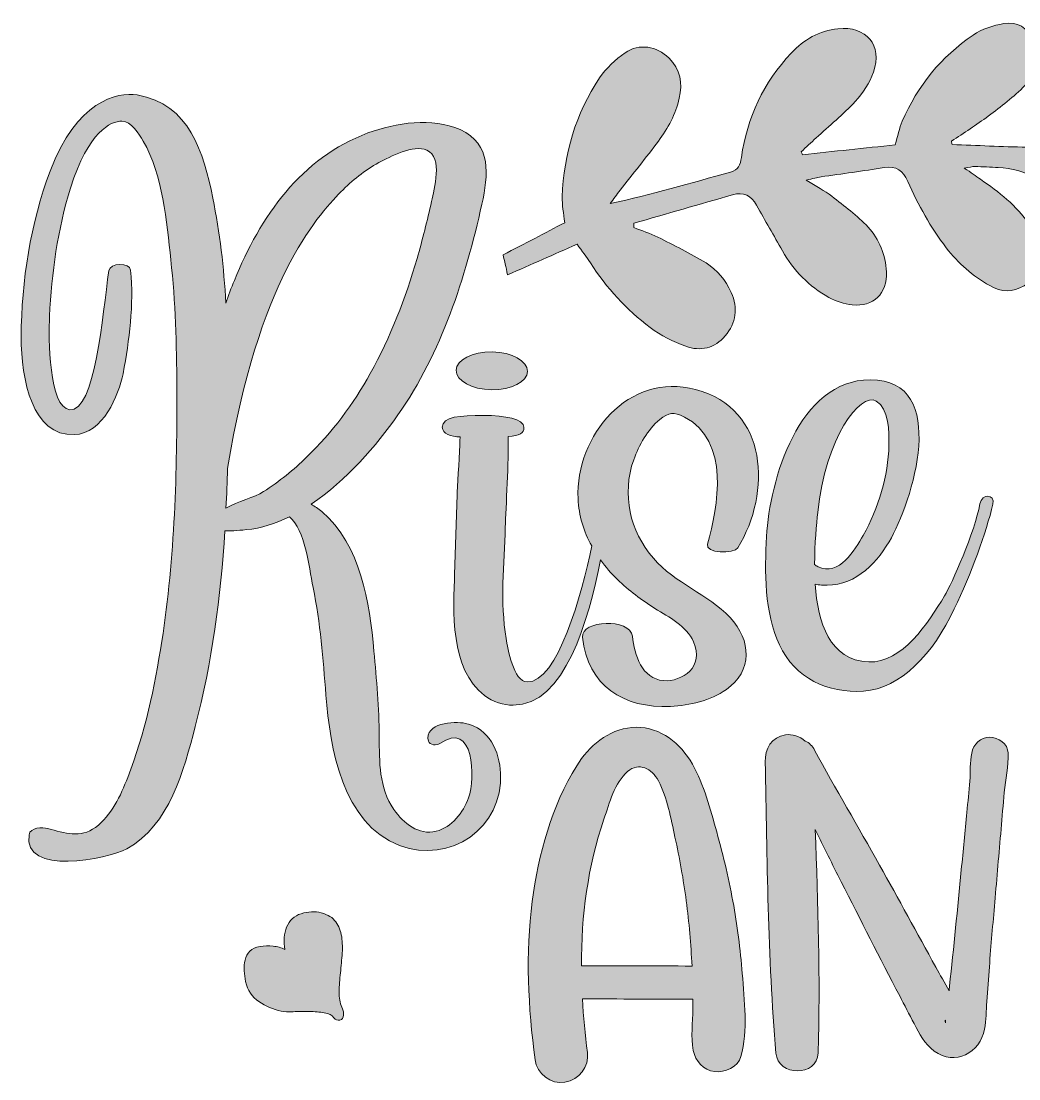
# Model space of a CAD drawing. Header units: inches. Extents: x 91 to 992, y -1024 to -56.
# Drawn here: x 91 to 658, y -658 to -56 of the extents above; entities that cross this region are included whole.
import ezdxf

# ---------------------------------------------------------------- set-up
doc = ezdxf.new("R2010")
doc.units = ezdxf.units.IN
doc.header["$MEASUREMENT"] = 0
doc.layers.add('Layer 1', color=7, linetype='Continuous')

# ---------------------------------------------------------------- blocks, each defined once
blk = doc.blocks.new('block 2')
at = {"layer": 'Layer 1', "true_color": 0xffffff}
h = blk.add_hatch(color=7, dxfattribs=at)
h.dxf.hatch_style = 2
edge = h.paths.add_edge_path()
edge.add_spline(control_points=[(367.23, -200.57), (380.68, -194.65), (393.4, -189.04), (406.7, -183.19), (409.59, -187.19), (412.1, -190.37), (414.29, -193.75), (423.49, -207.98), (434.74, -220.42), (448.26, -230.53), (454.32, -235.06), (461.37, -238.71), (468.51, -241.24), (476.81, -244.18), (485.03, -242.44), (491.01, -235.29), (497.2, -227.89), (498.31, -219.57), (494.36, -210.6), (491.27, -203.57), (486.5, -197.75), (480.13, -193.84), (471.26, -188.41), (461.89, -183.75), (452.57, -179.08), (448.23, -176.91), (443.52, -175.49), (438.98, -173.72), (438.97, -172.89), (438.95, -172.06), (438.94, -171.23), (457.68, -165.83), (476.42, -160.46), (495.16, -155.03), (501.44, -153.21), (505.76, -155.46), (508.86, -161.04), (513.65, -169.7), (518.68, -178.23), (523.51, -186.87), (529.85, -198.21), (538.69, -207.14), (549.99, -213.39), (553.97, -215.6), (558.65, -217.2), (563.16, -217.67), (575.35, -218.93), (583.25, -211.2), (582.66, -198.9), (582.2, -189.26), (578.71, -180.31), (572.24, -173.38), (566.13, -166.82), (558.71, -161.43), (551.59, -155.9), (547.52, -152.74), (542.88, -150.32), (537.12, -146.69), (540.96, -145.84), (543.2, -145.2), (545.48, -144.86), (557.44, -143.08), (569.44, -141.52), (581.37, -139.58), (588.24, -138.47), (592.21, -141.27), (594.87, -147.42), (600.68, -160.85), (607.84, -173.54), (616.72, -185.2), (623.48, -194.06), (631.69, -201.25), (641.44, -206.73), (648.03, -210.44), (654.51, -210.63), (661, -206.79), (667.91, -202.71), (670.45, -196.27), (670.08, -188.6), (669.79, -182.42), (667.6, -176.86), (664.01, -171.75), (656.59, -161.19), (646.61, -153.48), (636.19, -146.22), (633.49, -144.34), (630.78, -142.48), (626.98, -139.86), (629.76, -139.43), (631.43, -138.94), (633.09, -138.96), (637.48, -139.04), (641.88, -139.37), (646.27, -139.54), (654.08, -139.84), (661.13, -141.82), (668.09, -145.89), (684.73, -155.63), (702.99, -160.87), (722.3, -161.51), (729.35, -161.74), (736.55, -160.74), (743.53, -159.5), (751.83, -158.02), (758.85, -153.89), (760.74, -144.98), (762.71, -135.65), (759.37, -127.52), (752.38, -121.2), (746.67, -116.05), (739.46, -114.01), (731.97, -113.07), (716.15, -111.09), (700.74, -113.51), (685.46, -117.52), (679.28, -119.14), (673.45, -121.27), (668.47, -125.52), (666.92, -126.85), (664.57, -128.05), (662.62, -128), (648.42, -127.67), (634.23, -127.01), (620.04, -126.46), (619.9, -125.82), (619.75, -125.19), (619.61, -124.56), (626.64, -119.82), (633.87, -115.36), (640.63, -110.27), (647.84, -104.84), (655.17, -99.35), (661.43, -92.9), (668.39, -85.72), (670.86, -76.86), (666.08, -67.09), (662.66, -60.08), (657.29, -56.28), (649.52, -57.66), (643.45, -58.74), (637.02, -60.77), (631.98, -64.19), (613.82, -76.5), (600.42, -93.07), (591.66, -113.23), (589.93, -117.21), (589.13, -121.59), (587.65, -126.65), (570.28, -128.49), (552.64, -130.36), (535, -132.23), (534.73, -131.68), (534.46, -131.13), (534.19, -130.58), (537.03, -127.95), (539.86, -125.33), (542.7, -122.71), (550.18, -115.83), (558.12, -109.37), (564.97, -101.91), (569.32, -97.17), (573.15, -91.32), (575.29, -85.29), (580.7, -69.98), (571.21, -58.83), (555.06, -60.63), (544.47, -61.8), (535.75, -66.77), (528.56, -74.43), (512.83, -91.19), (503.4, -111.07), (500.18, -133.78), (499.57, -138.06), (498.54, -140.85), (493.98, -142.12), (471.52, -148.38), (449.12, -154.86), (425.63, -160.05), (427.48, -157.51), (429.27, -154.92), (431.2, -152.45), (438.47, -143.13), (445.99, -134), (453.01, -124.49), (458.42, -117.16), (462.85, -109.18), (464.85, -100.14), (466.73, -91.59), (465.63, -83.7), (459.02, -77.27), (452.07, -70.5), (441.99, -68.75), (434.07, -74.28), (428.56, -78.13), (423.25, -83.02), (419.55, -88.57), (405.93, -108.95), (399.2, -131.76), (398.28, -156.21), (398.11, -160.81), (399.13, -165.46), (399.69, -170.93), (388.57, -176.73), (376.94, -182.8), (364.67, -189.2), (365.45, -192.68), (366.2, -196.02), (367.23, -200.57)], knot_values=[0, 0, 0, 0, 1, 1, 1, 2, 2, 2, 3, 3, 3, 4, 4, 4, 5, 5, 5, 6, 6, 6, 7, 7, 7, 8, 8, 8, 9, 9, 9, 10, 10, 10, 11, 11, 11, 12, 12, 12, 13, 13, 13, 14, 14, 14, 15, 15, 15, 16, 16, 16, 17, 17, 17, 18, 18, 18, 19, 19, 19, 20, 20, 20, 21, 21, 21, 22, 22, 22, 23, 23, 23, 24, 24, 24, 25, 25, 25, 26, 26, 26, 27, 27, 27, 28, 28, 28, 29, 29, 29, 30, 30, 30, 31, 31, 31, 32, 32, 32, 33, 33, 33, 34, 34, 34, 35, 35, 35, 36, 36, 36, 37, 37, 37, 38, 38, 38, 39, 39, 39, 40, 40, 40, 41, 41, 41, 42, 42, 42, 43, 43, 43, 44, 44, 44, 45, 45, 45, 46, 46, 46, 47, 47, 47, 48, 48, 48, 49, 49, 49, 50, 50, 50, 51, 51, 51, 52, 52, 52, 53, 53, 53, 54, 54, 54, 55, 55, 55, 56, 56, 56, 57, 57, 57, 58, 58, 58, 59, 59, 59, 60, 60, 60, 61, 61, 61, 62, 62, 62, 63, 63, 63, 64, 64, 64, 65, 65, 65, 66, 66, 66, 67, 67, 67, 68, 68, 68, 69, 69, 69, 69], degree=3, periodic=1)
h = blk.add_hatch(color=7, dxfattribs=at)
h.dxf.hatch_style = 2
edge = h.paths.add_edge_path()
edge.add_spline(control_points=[(363.19, -484.09), (362.6, -471.54), (356.63, -458.55), (343.34, -455.72), (336.47, -454.22), (319.74, -455.57), (322.13, -465.87), (322.73, -468.26), (327.06, -468.26), (328.7, -467.21), (348.26, -453.48), (349.01, -486.92), (344.98, -498.12), (341.84, -506.33), (335.57, -514.85), (326.61, -517.09), (316.61, -519.47), (308.1, -512.61), (302.57, -504.69), (293.91, -492), (294.36, -477.82), (294.21, -463.18), (294.06, -447.05), (292.72, -430.78), (291.22, -414.65), (288.53, -387.03), (284.06, -354.48), (261.51, -335.21), (259.57, -333.57), (257.63, -332.23), (255.54, -331.04), (275.55, -317.6), (292.57, -297.59), (304.81, -280.27), (329.75, -244.58), (343.19, -202.47), (352.59, -160.36), (356.18, -143.94), (358.42, -126.17), (340.2, -117.96), (324.22, -110.79), (303.77, -114.08), (287.79, -119.9), (249.86, -133.93), (226.42, -167.53), (211.79, -203.81), (209.99, -208), (208.5, -212.33), (207.01, -216.66), (205.81, -196.5), (203.57, -176.64), (199.54, -156.93), (194.32, -131.25), (186.25, -103.17), (156.54, -98.25), (145.04, -96.31), (121.9, -101.98), (106.96, -141.55), (95.92, -171.11), (90.69, -204.26), (90.54, -235.77), (90.54, -260.26), (96.96, -292.51), (120.7, -291.47), (137.28, -290.87), (145.94, -269.07), (148.48, -256.82), (152.21, -237.41), (154.6, -217.7), (152.81, -197.99), (152.36, -193.36), (141.01, -193.81), (140.41, -198.14), (136.83, -223.38), (132.65, -278.62), (118.16, -277.28), (106.22, -276.09), (106.07, -236.07), (106.67, -224.12), (107.86, -199.63), (111.29, -174.7), (118.61, -151.25), (128.92, -118.85), (141.31, -113.18), (147.88, -113.18), (153.1, -113.18), (157.58, -120.5), (159.97, -124.53), (171.17, -143.79), (173.26, -170.37), (175.65, -192.02), (178.34, -216.06), (178.94, -240.1), (179.09, -264.29), (179.23, -312.52), (178.04, -361.2), (170.57, -408.98), (166.39, -435.11), (160.87, -461.69), (151.16, -486.47), (147.13, -496.78), (141.9, -508.13), (132.8, -514.85), (124.14, -521.27), (115.33, -517.98), (105.77, -515.59), (102.64, -514.7), (95.76, -514.7), (95.02, -519.03), (90.99, -542.62), (139.96, -532.91), (150.57, -527.09), (175.05, -513.5), (182.97, -482.59), (189.54, -457.51), (199.09, -420.92), (204.02, -383.6), (206.41, -346.12), (209.25, -346.27), (213.28, -346.12), (218.65, -345.52), (227.02, -344.77), (235.23, -342.08), (243.14, -338.2), (252.25, -346.12), (254.04, -365.68), (256.58, -378.37), (260.76, -398.53), (262.25, -418.98), (263.9, -439.59), (266.14, -469.6), (273.46, -512.9), (305.71, -525.15), (334.67, -536.05), (364.69, -515.14), (363.19, -484.09)], knot_values=[0, 0, 0, 0, 1, 1, 1, 2, 2, 2, 3, 3, 3, 4, 4, 4, 5, 5, 5, 6, 6, 6, 7, 7, 7, 8, 8, 8, 9, 9, 9, 10, 10, 10, 11, 11, 11, 12, 12, 12, 13, 13, 13, 14, 14, 14, 15, 15, 15, 16, 16, 16, 17, 17, 17, 18, 18, 18, 19, 19, 19, 20, 20, 20, 21, 21, 21, 22, 22, 22, 23, 23, 23, 24, 24, 24, 25, 25, 25, 26, 26, 26, 27, 27, 27, 28, 28, 28, 29, 29, 29, 30, 30, 30, 31, 31, 31, 32, 32, 32, 33, 33, 33, 34, 34, 34, 35, 35, 35, 36, 36, 36, 37, 37, 37, 38, 38, 38, 39, 39, 39, 40, 40, 40, 41, 41, 41, 42, 42, 42, 43, 43, 43, 44, 44, 44, 45, 45, 45, 45], degree=3, periodic=1)
edge = h.paths.add_edge_path()
edge.add_spline(control_points=[(228.36, -323.87), (223.28, -327.15), (213.73, -329.54), (207.01, -333.27), (207.46, -325.81), (207.76, -318.19), (207.9, -310.73), (225.23, -204.86), (258.22, -167.83), (272.41, -153.35), (278.83, -146.93), (286, -141.1), (293.91, -136.77), (300.33, -133.34), (313.77, -126.32), (321.24, -129.6), (330.64, -133.93), (325.42, -151.7), (323.92, -158.87), (321.53, -169.77), (318.85, -180.52), (315.71, -191.27), (309.14, -213.82), (300.63, -236.07), (289.13, -256.67), (279.43, -274.14), (267.48, -290.27), (253, -304.16), (245.53, -311.47), (237.32, -318.19), (228.36, -323.87)], knot_values=[0, 0, 0, 0, 1, 1, 1, 2, 2, 2, 3, 3, 3, 4, 4, 4, 5, 5, 5, 6, 6, 6, 7, 7, 7, 8, 8, 8, 9, 9, 9, 10, 10, 10, 10], degree=3, periodic=1)
h = blk.add_hatch(color=7, dxfattribs=at)
h.dxf.hatch_style = 2
edge = h.paths.add_edge_path()
edge.add_spline(control_points=[(337.99, -254.88), (337.84, -260.85), (346.8, -265.78), (358.14, -265.93), (369.34, -266.08), (378.45, -261.45), (378.6, -255.48), (378.6, -249.66), (369.64, -244.58), (358.44, -244.43), (347.24, -244.28), (337.99, -248.91), (337.99, -254.88)], knot_values=[0, 0, 0, 0, 1, 1, 1, 2, 2, 2, 3, 3, 3, 4, 4, 4, 4], degree=3, periodic=1)
h = blk.add_hatch(color=7, dxfattribs=at)
h.dxf.hatch_style = 2
edge = h.paths.add_edge_path()
edge.add_spline(control_points=[(450.13, -361.79), (436.69, -346.27), (432.06, -325.36), (438.93, -305.8), (441.92, -297.44), (446.85, -288.63), (453.72, -282.95), (458.94, -278.77), (461.63, -278.33), (467.75, -281.46), (494.03, -295.05), (486.86, -332.23), (480.89, -353.73), (479.4, -359.11), (496.12, -359.41), (498.21, -355.82), (517.18, -324.61), (515.83, -276.83), (474.17, -265.78), (436.09, -255.63), (405.78, -291.91), (407.28, -327.9), (407.68, -337.58), (410.54, -346.6), (415.05, -354.81), (409.45, -381.92), (395.75, -432.51), (378.3, -432.12), (370.54, -431.97), (367.25, -413.01), (366.36, -407.49), (362.92, -386.73), (365.16, -365.08), (365.91, -344.18), (366.21, -333.57), (368, -304.76), (367.55, -294), (367.55, -293.56), (367.55, -292.96), (367.55, -292.51), (373.97, -292.06), (376.66, -290.72), (376.51, -287.28), (376.36, -282.65), (366.21, -280.56), (353.37, -280.56), (340.52, -280.56), (330.07, -281.16), (330.07, -287.28), (330.07, -291.17), (335, -292.66), (340.23, -292.81), (340.23, -293.26), (340.08, -293.85), (340.08, -294.3), (340.08, -301.92), (338.88, -316.55), (338.58, -324.17), (338.13, -339.4), (337.54, -354.63), (337.09, -369.71), (336.34, -391.81), (334.25, -424.66), (354.11, -439.89), (359.04, -443.47), (364.71, -445.41), (370.39, -445.41), (399.86, -445.41), (413.18, -397.07), (420.04, -362.68), (422.91, -366.66), (426.15, -370.41), (429.67, -373.89), (436.09, -380.16), (443.41, -385.54), (451.03, -390.31), (459.09, -395.39), (468.95, -400.17), (472.98, -409.28), (479.4, -423.61), (466.41, -432.12), (455.95, -431.38), (443.41, -430.33), (439.38, -416.74), (438.19, -406.14), (437.14, -395.69), (408.77, -396.88), (409.81, -406.74), (412.8, -434.36), (433.11, -447.35), (459.84, -446.01), (470.74, -445.41), (482.53, -442.87), (491.64, -436.45), (506.58, -426), (505.98, -408.38), (493.73, -395.54), (481.04, -382.1), (462.53, -376.13), (450.13, -361.79)], knot_values=[0, 0, 0, 0, 1, 1, 1, 2, 2, 2, 3, 3, 3, 4, 4, 4, 5, 5, 5, 6, 6, 6, 7, 7, 7, 8, 8, 8, 9, 9, 9, 10, 10, 10, 11, 11, 11, 12, 12, 12, 13, 13, 13, 14, 14, 14, 15, 15, 15, 16, 16, 16, 17, 17, 17, 18, 18, 18, 19, 19, 19, 20, 20, 20, 21, 21, 21, 22, 22, 22, 23, 23, 23, 24, 24, 24, 25, 25, 25, 26, 26, 26, 27, 27, 27, 28, 28, 28, 29, 29, 29, 30, 30, 30, 31, 31, 31, 32, 32, 32, 33, 33, 33, 33], degree=3, periodic=1)
h = blk.add_hatch(color=7, dxfattribs=at)
h.dxf.hatch_style = 2
edge = h.paths.add_edge_path()
edge.add_spline(control_points=[(584.23, -352.39), (597.37, -330.29), (619.47, -260.11), (573.48, -260.26), (532.71, -260.41), (516.29, -317.3), (514.5, -349.4), (513.3, -369.26), (513.3, -392.7), (521.82, -411.07), (530.62, -429.88), (549.44, -438.84), (569.6, -437.35), (590.95, -435.86), (609.17, -416.15), (621.26, -390.61), (630.82, -370.75), (639.48, -347.01), (643.21, -331.04), (644.55, -325.21), (636.94, -324.76), (635.89, -330.89), (633.06, -346.56), (619.77, -376.43), (615.73, -383.15), (606.33, -398.53), (591.84, -421.52), (572.58, -420.77), (550.48, -419.88), (543.61, -398.38), (542.12, -376.58), (543.32, -376.73), (544.51, -377.02), (545.71, -377.02), (563.17, -378.52), (575.87, -366.42), (584.23, -352.39)], knot_values=[0, 0, 0, 0, 1, 1, 1, 2, 2, 2, 3, 3, 3, 4, 4, 4, 5, 5, 5, 6, 6, 6, 7, 7, 7, 8, 8, 8, 9, 9, 9, 10, 10, 10, 11, 11, 11, 12, 12, 12, 12], degree=3, periodic=1)
edge = h.paths.add_edge_path()
edge.add_spline(control_points=[(541.82, -365.38), (541.82, -353.28), (543.02, -342.23), (543.61, -335.81), (547.8, -293.26), (567.95, -267.13), (576.91, -272.35), (584.08, -276.38), (584.23, -290.42), (584.08, -297.29), (583.78, -315.21), (578.26, -333.13), (569.45, -348.8), (564.82, -356.87), (555.71, -372.55), (543.76, -366.57), (543.02, -366.27), (542.42, -365.83), (541.82, -365.38)], knot_values=[0, 0, 0, 0, 1, 1, 1, 2, 2, 2, 3, 3, 3, 4, 4, 4, 5, 5, 5, 6, 6, 6, 6], degree=3, periodic=1)
h = blk.add_hatch(color=7, dxfattribs=at)
h.dxf.hatch_style = 2
edge = h.paths.add_edge_path()
edge.add_spline(control_points=[(495.33, -556.77), (492.73, -542.65), (489.36, -528.7), (485.43, -514.89), (481.74, -501.93), (478.21, -488.21), (470.97, -476.71), (463.75, -465.26), (451.88, -456.73), (437.83, -458.02), (424.34, -459.25), (413.43, -468.65), (406.53, -479.76), (392.12, -502.95), (384.84, -530.11), (381.26, -556.98), (377.29, -586.73), (378.95, -617.37), (382.82, -647.04), (383.84, -654.83), (391.87, -661.31), (399.8, -659.83), (407.89, -658.32), (413.68, -651.21), (412.6, -642.85), (411.29, -632.7), (410.31, -622.53), (409.74, -612.37), (430.71, -612.47), (451.67, -612.56), (472.64, -612.66), (472.64, -614.42), (472.64, -616.2), (472.61, -617.99), (472.49, -625.82), (471.32, -634.03), (472.82, -641.73), (474.02, -647.88), (478.61, -652.97), (485.01, -653.8), (490.7, -654.54), (498.31, -651.08), (499.94, -645.13), (504, -630.37), (501.85, -613.24), (500.7, -598.03), (499.65, -584.18), (497.84, -570.43), (495.33, -556.77)], knot_values=[0, 0, 0, 0, 1, 1, 1, 2, 2, 2, 3, 3, 3, 4, 4, 4, 5, 5, 5, 6, 6, 6, 7, 7, 7, 8, 8, 8, 9, 9, 9, 10, 10, 10, 11, 11, 11, 12, 12, 12, 13, 13, 13, 14, 14, 14, 15, 15, 15, 16, 16, 16, 16], degree=3, periodic=1)
edge = h.paths.add_edge_path()
edge.add_spline(control_points=[(409.19, -593.53), (409.15, -565.3), (412.77, -537.27), (422.03, -510.11), (425.1, -501.09), (427.97, -489.48), (435.5, -483.07), (441.96, -477.57), (449.26, -481.44), (452.97, -488.42), (458.09, -498.07), (460.08, -509.82), (462.42, -520.38), (465.08, -532.38), (467.21, -544.49), (468.81, -556.68), (470.42, -568.97), (471.49, -581.34), (472.11, -593.72), (451.14, -593.66), (430.16, -593.6), (409.19, -593.53)], knot_values=[0, 0, 0, 0, 1, 1, 1, 2, 2, 2, 3, 3, 3, 4, 4, 4, 5, 5, 5, 6, 6, 6, 7, 7, 7, 7], degree=3, periodic=1)
h = blk.add_hatch(color=7, dxfattribs=at)
h.dxf.hatch_style = 2
edge = h.paths.add_edge_path()
edge.add_spline(control_points=[(590.22, -610.7), (592.95, -615.95), (595.64, -621.21), (598.4, -626.44), (601.47, -632.24), (604.37, -638.1), (609.77, -642.1), (621.69, -650.91), (635.92, -643.03), (638.51, -629.59), (639.49, -624.53), (639.37, -619.1), (639.75, -613.96), (640.25, -607.35), (640.74, -600.74), (641.23, -594.12), (642.14, -581.9), (643.24, -569.68), (644.29, -557.47), (645.49, -543.6), (646.69, -529.73), (647.88, -515.87), (648.48, -508.94), (649.03, -502), (649.69, -495.07), (650.41, -487.48), (652.05, -480.17), (651.91, -472.52), (651.82, -467.39), (646.14, -463.51), (641.49, -463.61), (636.08, -463.72), (632.23, -467.39), (631.16, -472.63), (630.09, -477.89), (630.55, -483.19), (630.11, -488.52), (629.61, -494.46), (629.02, -500.39), (628.44, -506.33), (627.38, -517.21), (626.32, -528.08), (625.27, -538.96), (623.12, -561.05), (620.97, -583.13), (618.57, -605.2), (618.47, -606.08), (618.39, -606.96), (618.29, -607.84), (615.76, -603.32), (613.17, -598.83), (610.72, -594.32), (600.19, -574.93), (589.48, -555.64), (578.76, -536.36), (566.58, -514.45), (553.74, -492.96), (541.86, -470.89), (540.62, -468.58), (538.72, -466.76), (536.5, -465.74), (533.41, -463.09), (529.07, -461.67), (525.28, -462.21), (517.29, -463.33), (513.52, -470.2), (513.69, -477.59), (514.98, -532.84), (515.04, -588.2), (519.84, -643.28), (521.01, -656.65), (543.4, -656.91), (543.82, -643.16), (545.12, -600.8), (543.73, -558.43), (542.17, -516.09), (547.06, -526.01), (551.93, -535.94), (556.94, -545.81), (567.94, -567.49), (579, -589.13), (590.22, -610.7)], knot_values=[0, 0, 0, 0, 1, 1, 1, 2, 2, 2, 3, 3, 3, 4, 4, 4, 5, 5, 5, 6, 6, 6, 7, 7, 7, 8, 8, 8, 9, 9, 9, 10, 10, 10, 11, 11, 11, 12, 12, 12, 13, 13, 13, 14, 14, 14, 15, 15, 15, 16, 16, 16, 17, 17, 17, 18, 18, 18, 19, 19, 19, 20, 20, 20, 21, 21, 21, 22, 22, 22, 23, 23, 23, 24, 24, 24, 25, 25, 25, 26, 26, 26, 27, 27, 27, 27], degree=3, periodic=1)
edge = h.paths.add_edge_path()
edge.add_spline(control_points=[(616.36, -624.56), (616.17, -627.84), (616.17, -624.95), (616.17, -624.94), (616.09, -624.8), (616.16, -624.68), (616.36, -624.56)], knot_values=[0, 0, 0, 0, 1, 1, 1, 2, 2, 2, 2], degree=3, periodic=1)
h = blk.add_hatch(color=7, dxfattribs=at)
h.dxf.hatch_style = 2
edge = h.paths.add_edge_path()
edge.add_spline(control_points=[(226.39, -582.63), (223.9, -582.98), (221.99, -583.87), (220.65, -585.3), (219.32, -586.74), (218.41, -588.42), (217.94, -590.33), (217.47, -592.24), (217.28, -594.28), (217.39, -596.44), (217.5, -598.59), (217.79, -600.62), (218.23, -602.54), (219.39, -607.61), (221.88, -611.42), (225.73, -613.99), (229.58, -616.55), (233.83, -618.37), (238.48, -619.41), (240.1, -619.7), (242.39, -619.79), (245.34, -619.7), (248.3, -619.61), (251.31, -619.57), (254.41, -619.6), (257.49, -619.64), (260.34, -619.86), (262.95, -620.32), (265.56, -620.76), (267.38, -621.69), (268.41, -623.11), (269.28, -624.34), (270.39, -624.79), (271.76, -624.49), (273.12, -624.18), (273.82, -623.22), (273.86, -621.62), (273.83, -621.37), (273.83, -621.16), (273.84, -620.97), (273.86, -620.78), (273.86, -620.57), (273.84, -620.32), (273.92, -619.48), (273.75, -618.72), (273.27, -618.03), (272.13, -615.71), (271.52, -612.89), (271.45, -609.57), (271.38, -606.26), (271.56, -602.73), (271.98, -598.99), (272.38, -595.25), (272.75, -591.49), (273.06, -587.72), (273.37, -583.94), (273.29, -580.4), (272.84, -577.12), (272.39, -573.84), (271.3, -570.99), (269.54, -568.6), (267.8, -566.21), (265.03, -564.49), (261.24, -563.43), (257.52, -562.53), (253.7, -562.69), (249.78, -563.94), (245.86, -565.19), (243.1, -567.78), (241.49, -571.7), (240.83, -573.3), (240.4, -575.26), (240.19, -577.59), (239.97, -579.92), (240.11, -582.18), (240.58, -584.35), (238.54, -583.28), (236.3, -582.63), (233.84, -582.43), (231.37, -582.22), (228.9, -582.29), (226.39, -582.63)], knot_values=[0, 0, 0, 0, 1, 1, 1, 2, 2, 2, 3, 3, 3, 4, 4, 4, 5, 5, 5, 6, 6, 6, 7, 7, 7, 8, 8, 8, 9, 9, 9, 10, 10, 10, 11, 11, 11, 12, 12, 12, 13, 13, 13, 14, 14, 14, 15, 15, 15, 16, 16, 16, 17, 17, 17, 18, 18, 18, 19, 19, 19, 20, 20, 20, 21, 21, 21, 22, 22, 22, 23, 23, 23, 24, 24, 24, 25, 25, 25, 26, 26, 26, 27, 27, 27, 27], degree=3, periodic=1)
at = {"layer": 'Layer 1', "lineweight": 0}
for points, knots in [([(367.23, -200.57), (380.68, -194.65), (393.4, -189.04), (406.7, -183.19), (409.59, -187.19), (412.1, -190.37), (414.29, -193.75), (423.49, -207.98), (434.74, -220.42), (448.26, -230.53), (454.32, -235.06), (461.37, -238.71), (468.51, -241.24), (476.81, -244.18), (485.03, -242.44), (491.01, -235.29), (497.2, -227.89), (498.31, -219.57), (494.36, -210.6), (491.27, -203.57), (486.5, -197.75), (480.13, -193.84), (471.26, -188.41), (461.89, -183.75), (452.57, -179.08), (448.23, -176.91), (443.52, -175.49), (438.98, -173.72), (438.97, -172.89), (438.95, -172.06), (438.94, -171.23), (457.68, -165.83), (476.42, -160.46), (495.16, -155.03), (501.44, -153.21), (505.76, -155.46), (508.86, -161.04), (513.65, -169.7), (518.68, -178.23), (523.51, -186.87), (529.85, -198.21), (538.69, -207.14), (549.99, -213.39), (553.97, -215.6), (558.65, -217.2), (563.16, -217.67), (575.35, -218.93), (583.25, -211.2), (582.66, -198.9), (582.2, -189.26), (578.71, -180.31), (572.24, -173.38), (566.13, -166.82), (558.71, -161.43), (551.59, -155.9), (547.52, -152.74), (542.88, -150.32), (537.12, -146.69), (540.96, -145.84), (543.2, -145.2), (545.48, -144.86), (557.44, -143.08), (569.44, -141.52), (581.37, -139.58), (588.24, -138.47), (592.21, -141.27), (594.87, -147.42), (600.68, -160.85), (607.84, -173.54), (616.72, -185.2), (623.48, -194.06), (631.69, -201.25), (641.44, -206.73), (648.03, -210.44), (654.51, -210.63), (661, -206.79), (667.91, -202.71), (670.45, -196.27), (670.08, -188.6), (669.79, -182.42), (667.6, -176.86), (664.01, -171.75), (656.59, -161.19), (646.61, -153.48), (636.19, -146.22), (633.49, -144.34), (630.78, -142.48), (626.98, -139.86), (629.76, -139.43), (631.43, -138.94), (633.09, -138.96), (637.48, -139.04), (641.88, -139.37), (646.27, -139.54), (654.08, -139.84), (661.13, -141.82), (668.09, -145.89), (684.73, -155.63), (702.99, -160.87), (722.3, -161.51), (729.35, -161.74), (736.55, -160.74), (743.53, -159.5), (751.83, -158.02), (758.85, -153.89), (760.74, -144.98), (762.71, -135.65), (759.37, -127.52), (752.38, -121.2), (746.67, -116.05), (739.46, -114.01), (731.97, -113.07), (716.15, -111.09), (700.74, -113.51), (685.46, -117.52), (679.28, -119.14), (673.45, -121.27), (668.47, -125.52), (666.92, -126.85), (664.57, -128.05), (662.62, -128), (648.42, -127.67), (634.23, -127.01), (620.04, -126.46), (619.9, -125.82), (619.75, -125.19), (619.61, -124.56), (626.64, -119.82), (633.87, -115.36), (640.63, -110.27), (647.84, -104.84), (655.17, -99.35), (661.43, -92.9), (668.39, -85.72), (670.86, -76.86), (666.08, -67.09), (662.66, -60.08), (657.29, -56.28), (649.52, -57.66), (643.45, -58.74), (637.02, -60.77), (631.98, -64.19), (613.82, -76.5), (600.42, -93.07), (591.66, -113.23), (589.93, -117.21), (589.13, -121.59), (587.65, -126.65), (570.28, -128.49), (552.64, -130.36), (535, -132.23), (534.73, -131.68), (534.46, -131.13), (534.19, -130.58), (537.03, -127.95), (539.86, -125.33), (542.7, -122.71), (550.18, -115.83), (558.12, -109.37), (564.97, -101.91), (569.32, -97.17), (573.15, -91.32), (575.29, -85.29), (580.7, -69.98), (571.21, -58.83), (555.06, -60.63), (544.47, -61.8), (535.75, -66.77), (528.56, -74.43), (512.83, -91.19), (503.4, -111.07), (500.18, -133.78), (499.57, -138.06), (498.54, -140.85), (493.98, -142.12), (471.52, -148.38), (449.12, -154.86), (425.63, -160.05), (427.48, -157.51), (429.27, -154.92), (431.2, -152.45), (438.47, -143.13), (445.99, -134), (453.01, -124.49), (458.42, -117.16), (462.85, -109.18), (464.85, -100.14), (466.73, -91.59), (465.63, -83.7), (459.02, -77.27), (452.07, -70.5), (441.99, -68.75), (434.07, -74.28), (428.56, -78.13), (423.25, -83.02), (419.55, -88.57), (405.93, -108.95), (399.2, -131.76), (398.28, -156.21), (398.11, -160.81), (399.13, -165.46), (399.69, -170.93), (388.57, -176.73), (376.94, -182.8), (364.67, -189.2), (365.45, -192.68), (366.2, -196.02), (367.23, -200.57)], [0, 0, 0, 0, 1, 1, 1, 2, 2, 2, 3, 3, 3, 4, 4, 4, 5, 5, 5, 6, 6, 6, 7, 7, 7, 8, 8, 8, 9, 9, 9, 10, 10, 10, 11, 11, 11, 12, 12, 12, 13, 13, 13, 14, 14, 14, 15, 15, 15, 16, 16, 16, 17, 17, 17, 18, 18, 18, 19, 19, 19, 20, 20, 20, 21, 21, 21, 22, 22, 22, 23, 23, 23, 24, 24, 24, 25, 25, 25, 26, 26, 26, 27, 27, 27, 28, 28, 28, 29, 29, 29, 30, 30, 30, 31, 31, 31, 32, 32, 32, 33, 33, 33, 34, 34, 34, 35, 35, 35, 36, 36, 36, 37, 37, 37, 38, 38, 38, 39, 39, 39, 40, 40, 40, 41, 41, 41, 42, 42, 42, 43, 43, 43, 44, 44, 44, 45, 45, 45, 46, 46, 46, 47, 47, 47, 48, 48, 48, 49, 49, 49, 50, 50, 50, 51, 51, 51, 52, 52, 52, 53, 53, 53, 54, 54, 54, 55, 55, 55, 56, 56, 56, 57, 57, 57, 58, 58, 58, 59, 59, 59, 60, 60, 60, 61, 61, 61, 62, 62, 62, 63, 63, 63, 64, 64, 64, 65, 65, 65, 66, 66, 66, 67, 67, 67, 68, 68, 68, 69, 69, 69, 69]), ([(363.19, -484.09), (362.6, -471.54), (356.63, -458.55), (343.34, -455.72), (336.47, -454.22), (319.74, -455.57), (322.13, -465.87), (322.73, -468.26), (327.06, -468.26), (328.7, -467.21), (348.26, -453.48), (349.01, -486.92), (344.98, -498.12), (341.84, -506.33), (335.57, -514.85), (326.61, -517.09), (316.61, -519.47), (308.1, -512.61), (302.57, -504.69), (293.91, -492), (294.36, -477.82), (294.21, -463.18), (294.06, -447.05), (292.72, -430.78), (291.22, -414.65), (288.53, -387.03), (284.06, -354.48), (261.51, -335.21), (259.57, -333.57), (257.63, -332.23), (255.54, -331.04), (275.55, -317.6), (292.57, -297.59), (304.81, -280.27), (329.75, -244.58), (343.19, -202.47), (352.59, -160.36), (356.18, -143.94), (358.42, -126.17), (340.2, -117.96), (324.22, -110.79), (303.77, -114.08), (287.79, -119.9), (249.86, -133.93), (226.42, -167.53), (211.79, -203.81), (209.99, -208), (208.5, -212.33), (207.01, -216.66), (205.81, -196.5), (203.57, -176.64), (199.54, -156.93), (194.32, -131.25), (186.25, -103.17), (156.54, -98.25), (145.04, -96.31), (121.9, -101.98), (106.96, -141.55), (95.92, -171.11), (90.69, -204.26), (90.54, -235.77), (90.54, -260.26), (96.96, -292.51), (120.7, -291.47), (137.28, -290.87), (145.94, -269.07), (148.48, -256.82), (152.21, -237.41), (154.6, -217.7), (152.81, -197.99), (152.36, -193.36), (141.01, -193.81), (140.41, -198.14), (136.83, -223.38), (132.65, -278.62), (118.16, -277.28), (106.22, -276.09), (106.07, -236.07), (106.67, -224.12), (107.86, -199.63), (111.29, -174.7), (118.61, -151.25), (128.92, -118.85), (141.31, -113.18), (147.88, -113.18), (153.1, -113.18), (157.58, -120.5), (159.97, -124.53), (171.17, -143.79), (173.26, -170.37), (175.65, -192.02), (178.34, -216.06), (178.94, -240.1), (179.09, -264.29), (179.23, -312.52), (178.04, -361.2), (170.57, -408.98), (166.39, -435.11), (160.87, -461.69), (151.16, -486.47), (147.13, -496.78), (141.9, -508.13), (132.8, -514.85), (124.14, -521.27), (115.33, -517.98), (105.77, -515.59), (102.64, -514.7), (95.76, -514.7), (95.02, -519.03), (90.99, -542.62), (139.96, -532.91), (150.57, -527.09), (175.05, -513.5), (182.97, -482.59), (189.54, -457.51), (199.09, -420.92), (204.02, -383.6), (206.41, -346.12), (209.25, -346.27), (213.28, -346.12), (218.65, -345.52), (227.02, -344.77), (235.23, -342.08), (243.14, -338.2), (252.25, -346.12), (254.04, -365.68), (256.58, -378.37), (260.76, -398.53), (262.25, -418.98), (263.9, -439.59), (266.14, -469.6), (273.46, -512.9), (305.71, -525.15), (334.67, -536.05), (364.69, -515.14), (363.19, -484.09)], [0, 0, 0, 0, 1, 1, 1, 2, 2, 2, 3, 3, 3, 4, 4, 4, 5, 5, 5, 6, 6, 6, 7, 7, 7, 8, 8, 8, 9, 9, 9, 10, 10, 10, 11, 11, 11, 12, 12, 12, 13, 13, 13, 14, 14, 14, 15, 15, 15, 16, 16, 16, 17, 17, 17, 18, 18, 18, 19, 19, 19, 20, 20, 20, 21, 21, 21, 22, 22, 22, 23, 23, 23, 24, 24, 24, 25, 25, 25, 26, 26, 26, 27, 27, 27, 28, 28, 28, 29, 29, 29, 30, 30, 30, 31, 31, 31, 32, 32, 32, 33, 33, 33, 34, 34, 34, 35, 35, 35, 36, 36, 36, 37, 37, 37, 38, 38, 38, 39, 39, 39, 40, 40, 40, 41, 41, 41, 42, 42, 42, 43, 43, 43, 44, 44, 44, 45, 45, 45, 45]), ([(228.36, -323.87), (223.28, -327.15), (213.73, -329.54), (207.01, -333.27), (207.46, -325.81), (207.76, -318.19), (207.9, -310.73), (225.23, -204.86), (258.22, -167.83), (272.41, -153.35), (278.83, -146.93), (286, -141.1), (293.91, -136.77), (300.33, -133.34), (313.77, -126.32), (321.24, -129.6), (330.64, -133.93), (325.42, -151.7), (323.92, -158.87), (321.53, -169.77), (318.85, -180.52), (315.71, -191.27), (309.14, -213.82), (300.63, -236.07), (289.13, -256.67), (279.43, -274.14), (267.48, -290.27), (253, -304.16), (245.53, -311.47), (237.32, -318.19), (228.36, -323.87)], [0, 0, 0, 0, 1, 1, 1, 2, 2, 2, 3, 3, 3, 4, 4, 4, 5, 5, 5, 6, 6, 6, 7, 7, 7, 8, 8, 8, 9, 9, 9, 10, 10, 10, 10]), ([(337.99, -254.88), (337.84, -260.85), (346.8, -265.78), (358.14, -265.93), (369.34, -266.08), (378.45, -261.45), (378.6, -255.48), (378.6, -249.66), (369.64, -244.58), (358.44, -244.43), (347.24, -244.28), (337.99, -248.91), (337.99, -254.88)], [0, 0, 0, 0, 1, 1, 1, 2, 2, 2, 3, 3, 3, 4, 4, 4, 4]), ([(450.13, -361.79), (436.69, -346.27), (432.06, -325.36), (438.93, -305.8), (441.92, -297.44), (446.85, -288.63), (453.72, -282.95), (458.94, -278.77), (461.63, -278.33), (467.75, -281.46), (494.03, -295.05), (486.86, -332.23), (480.89, -353.73), (479.4, -359.11), (496.12, -359.41), (498.21, -355.82), (517.18, -324.61), (515.83, -276.83), (474.17, -265.78), (436.09, -255.63), (405.78, -291.91), (407.28, -327.9), (407.68, -337.58), (410.54, -346.6), (415.05, -354.81), (409.45, -381.92), (395.75, -432.51), (378.3, -432.12), (370.54, -431.97), (367.25, -413.01), (366.36, -407.49), (362.92, -386.73), (365.16, -365.08), (365.91, -344.18), (366.21, -333.57), (368, -304.76), (367.55, -294), (367.55, -293.56), (367.55, -292.96), (367.55, -292.51), (373.97, -292.06), (376.66, -290.72), (376.51, -287.28), (376.36, -282.65), (366.21, -280.56), (353.37, -280.56), (340.52, -280.56), (330.07, -281.16), (330.07, -287.28), (330.07, -291.17), (335, -292.66), (340.23, -292.81), (340.23, -293.26), (340.08, -293.85), (340.08, -294.3), (340.08, -301.92), (338.88, -316.55), (338.58, -324.17), (338.13, -339.4), (337.54, -354.63), (337.09, -369.71), (336.34, -391.81), (334.25, -424.66), (354.11, -439.89), (359.04, -443.47), (364.71, -445.41), (370.39, -445.41), (399.86, -445.41), (413.18, -397.07), (420.04, -362.68), (422.91, -366.66), (426.15, -370.41), (429.67, -373.89), (436.09, -380.16), (443.41, -385.54), (451.03, -390.31), (459.09, -395.39), (468.95, -400.17), (472.98, -409.28), (479.4, -423.61), (466.41, -432.12), (455.95, -431.38), (443.41, -430.33), (439.38, -416.74), (438.19, -406.14), (437.14, -395.69), (408.77, -396.88), (409.81, -406.74), (412.8, -434.36), (433.11, -447.35), (459.84, -446.01), (470.74, -445.41), (482.53, -442.87), (491.64, -436.45), (506.58, -426), (505.98, -408.38), (493.73, -395.54), (481.04, -382.1), (462.53, -376.13), (450.13, -361.79)], [0, 0, 0, 0, 1, 1, 1, 2, 2, 2, 3, 3, 3, 4, 4, 4, 5, 5, 5, 6, 6, 6, 7, 7, 7, 8, 8, 8, 9, 9, 9, 10, 10, 10, 11, 11, 11, 12, 12, 12, 13, 13, 13, 14, 14, 14, 15, 15, 15, 16, 16, 16, 17, 17, 17, 18, 18, 18, 19, 19, 19, 20, 20, 20, 21, 21, 21, 22, 22, 22, 23, 23, 23, 24, 24, 24, 25, 25, 25, 26, 26, 26, 27, 27, 27, 28, 28, 28, 29, 29, 29, 30, 30, 30, 31, 31, 31, 32, 32, 32, 33, 33, 33, 33]), ([(584.23, -352.39), (597.37, -330.29), (619.47, -260.11), (573.48, -260.26), (532.71, -260.41), (516.29, -317.3), (514.5, -349.4), (513.3, -369.26), (513.3, -392.7), (521.82, -411.07), (530.62, -429.88), (549.44, -438.84), (569.6, -437.35), (590.95, -435.86), (609.17, -416.15), (621.26, -390.61), (630.82, -370.75), (639.48, -347.01), (643.21, -331.04), (644.55, -325.21), (636.94, -324.76), (635.89, -330.89), (633.06, -346.56), (619.77, -376.43), (615.73, -383.15), (606.33, -398.53), (591.84, -421.52), (572.58, -420.77), (550.48, -419.88), (543.61, -398.38), (542.12, -376.58), (543.32, -376.73), (544.51, -377.02), (545.71, -377.02), (563.17, -378.52), (575.87, -366.42), (584.23, -352.39)], [0, 0, 0, 0, 1, 1, 1, 2, 2, 2, 3, 3, 3, 4, 4, 4, 5, 5, 5, 6, 6, 6, 7, 7, 7, 8, 8, 8, 9, 9, 9, 10, 10, 10, 11, 11, 11, 12, 12, 12, 12]), ([(541.82, -365.38), (541.82, -353.28), (543.02, -342.23), (543.61, -335.81), (547.8, -293.26), (567.95, -267.13), (576.91, -272.35), (584.08, -276.38), (584.23, -290.42), (584.08, -297.29), (583.78, -315.21), (578.26, -333.13), (569.45, -348.8), (564.82, -356.87), (555.71, -372.55), (543.76, -366.57), (543.02, -366.27), (542.42, -365.83), (541.82, -365.38)], [0, 0, 0, 0, 1, 1, 1, 2, 2, 2, 3, 3, 3, 4, 4, 4, 5, 5, 5, 6, 6, 6, 6]), ([(495.33, -556.77), (492.73, -542.65), (489.36, -528.7), (485.43, -514.89), (481.74, -501.93), (478.21, -488.21), (470.97, -476.71), (463.75, -465.26), (451.88, -456.73), (437.83, -458.02), (424.34, -459.25), (413.43, -468.65), (406.53, -479.76), (392.12, -502.95), (384.84, -530.11), (381.26, -556.98), (377.29, -586.73), (378.95, -617.37), (382.82, -647.04), (383.84, -654.83), (391.87, -661.31), (399.8, -659.83), (407.89, -658.32), (413.68, -651.21), (412.6, -642.85), (411.29, -632.7), (410.31, -622.53), (409.74, -612.37), (430.71, -612.47), (451.67, -612.56), (472.64, -612.66), (472.64, -614.42), (472.64, -616.2), (472.61, -617.99), (472.49, -625.82), (471.32, -634.03), (472.82, -641.73), (474.02, -647.88), (478.61, -652.97), (485.01, -653.8), (490.7, -654.54), (498.31, -651.08), (499.94, -645.13), (504, -630.37), (501.85, -613.24), (500.7, -598.03), (499.65, -584.18), (497.84, -570.43), (495.33, -556.77)], [0, 0, 0, 0, 1, 1, 1, 2, 2, 2, 3, 3, 3, 4, 4, 4, 5, 5, 5, 6, 6, 6, 7, 7, 7, 8, 8, 8, 9, 9, 9, 10, 10, 10, 11, 11, 11, 12, 12, 12, 13, 13, 13, 14, 14, 14, 15, 15, 15, 16, 16, 16, 16]), ([(590.22, -610.7), (592.95, -615.95), (595.64, -621.21), (598.4, -626.44), (601.47, -632.24), (604.37, -638.1), (609.77, -642.1), (621.69, -650.91), (635.92, -643.03), (638.51, -629.59), (639.49, -624.53), (639.37, -619.1), (639.75, -613.96), (640.25, -607.35), (640.74, -600.74), (641.23, -594.12), (642.14, -581.9), (643.24, -569.68), (644.29, -557.47), (645.49, -543.6), (646.69, -529.73), (647.88, -515.87), (648.48, -508.94), (649.03, -502), (649.69, -495.07), (650.41, -487.48), (652.05, -480.17), (651.91, -472.52), (651.82, -467.39), (646.14, -463.51), (641.49, -463.61), (636.08, -463.72), (632.23, -467.39), (631.16, -472.63), (630.09, -477.89), (630.55, -483.19), (630.11, -488.52), (629.61, -494.46), (629.02, -500.39), (628.44, -506.33), (627.38, -517.21), (626.32, -528.08), (625.27, -538.96), (623.12, -561.05), (620.97, -583.13), (618.57, -605.2), (618.47, -606.08), (618.39, -606.96), (618.29, -607.84), (615.76, -603.32), (613.17, -598.83), (610.72, -594.32), (600.19, -574.93), (589.48, -555.64), (578.76, -536.36), (566.58, -514.45), (553.74, -492.96), (541.86, -470.89), (540.62, -468.58), (538.72, -466.76), (536.5, -465.74), (533.41, -463.09), (529.07, -461.67), (525.28, -462.21), (517.29, -463.33), (513.52, -470.2), (513.69, -477.59), (514.98, -532.84), (515.04, -588.2), (519.84, -643.28), (521.01, -656.65), (543.4, -656.91), (543.82, -643.16), (545.12, -600.8), (543.73, -558.43), (542.17, -516.09), (547.06, -526.01), (551.93, -535.94), (556.94, -545.81), (567.94, -567.49), (579, -589.13), (590.22, -610.7)], [0, 0, 0, 0, 1, 1, 1, 2, 2, 2, 3, 3, 3, 4, 4, 4, 5, 5, 5, 6, 6, 6, 7, 7, 7, 8, 8, 8, 9, 9, 9, 10, 10, 10, 11, 11, 11, 12, 12, 12, 13, 13, 13, 14, 14, 14, 15, 15, 15, 16, 16, 16, 17, 17, 17, 18, 18, 18, 19, 19, 19, 20, 20, 20, 21, 21, 21, 22, 22, 22, 23, 23, 23, 24, 24, 24, 25, 25, 25, 26, 26, 26, 27, 27, 27, 27]), ([(409.19, -593.53), (409.15, -565.3), (412.77, -537.27), (422.03, -510.11), (425.1, -501.09), (427.97, -489.48), (435.5, -483.07), (441.96, -477.57), (449.26, -481.44), (452.97, -488.42), (458.09, -498.07), (460.08, -509.82), (462.42, -520.38), (465.08, -532.38), (467.21, -544.49), (468.81, -556.68), (470.42, -568.97), (471.49, -581.34), (472.11, -593.72), (451.14, -593.66), (430.16, -593.6), (409.19, -593.53)], [0, 0, 0, 0, 1, 1, 1, 2, 2, 2, 3, 3, 3, 4, 4, 4, 5, 5, 5, 6, 6, 6, 7, 7, 7, 7]), ([(226.39, -582.63), (223.9, -582.98), (221.99, -583.87), (220.65, -585.3), (219.32, -586.74), (218.41, -588.42), (217.94, -590.33), (217.47, -592.24), (217.28, -594.28), (217.39, -596.44), (217.5, -598.59), (217.79, -600.62), (218.23, -602.54), (219.39, -607.61), (221.88, -611.42), (225.73, -613.99), (229.58, -616.55), (233.83, -618.37), (238.48, -619.41), (240.1, -619.7), (242.39, -619.79), (245.34, -619.7), (248.3, -619.61), (251.31, -619.57), (254.41, -619.6), (257.49, -619.64), (260.34, -619.86), (262.95, -620.32), (265.56, -620.76), (267.38, -621.69), (268.41, -623.11), (269.28, -624.34), (270.39, -624.79), (271.76, -624.49), (273.12, -624.18), (273.82, -623.22), (273.86, -621.62), (273.83, -621.37), (273.83, -621.16), (273.84, -620.97), (273.86, -620.78), (273.86, -620.57), (273.84, -620.32), (273.92, -619.48), (273.75, -618.72), (273.27, -618.03), (272.13, -615.71), (271.52, -612.89), (271.45, -609.57), (271.38, -606.26), (271.56, -602.73), (271.98, -598.99), (272.38, -595.25), (272.75, -591.49), (273.06, -587.72), (273.37, -583.94), (273.29, -580.4), (272.84, -577.12), (272.39, -573.84), (271.3, -570.99), (269.54, -568.6), (267.8, -566.21), (265.03, -564.49), (261.24, -563.43), (257.52, -562.53), (253.7, -562.69), (249.78, -563.94), (245.86, -565.19), (243.1, -567.78), (241.49, -571.7), (240.83, -573.3), (240.4, -575.26), (240.19, -577.59), (239.97, -579.92), (240.11, -582.18), (240.58, -584.35), (238.54, -583.28), (236.3, -582.63), (233.84, -582.43), (231.37, -582.22), (228.9, -582.29), (226.39, -582.63)], [0, 0, 0, 0, 1, 1, 1, 2, 2, 2, 3, 3, 3, 4, 4, 4, 5, 5, 5, 6, 6, 6, 7, 7, 7, 8, 8, 8, 9, 9, 9, 10, 10, 10, 11, 11, 11, 12, 12, 12, 13, 13, 13, 14, 14, 14, 15, 15, 15, 16, 16, 16, 17, 17, 17, 18, 18, 18, 19, 19, 19, 20, 20, 20, 21, 21, 21, 22, 22, 22, 23, 23, 23, 24, 24, 24, 25, 25, 25, 26, 26, 26, 27, 27, 27, 27]), ([(616.36, -624.56), (616.17, -627.84), (616.17, -624.95), (616.17, -624.94), (616.09, -624.8), (616.16, -624.68), (616.36, -624.56)], [0, 0, 0, 0, 1, 1, 1, 2, 2, 2, 2])]:
    blk.add_open_spline(points, degree=3, knots=knots, dxfattribs=at)

msp = doc.modelspace()

# ---------------------------------------------------------------- block references
at = {"layer": 'Layer 1'}
msp.add_blockref('block 2', (0, 0), dxfattribs=at)

doc.saveas('drawing.dxf')
